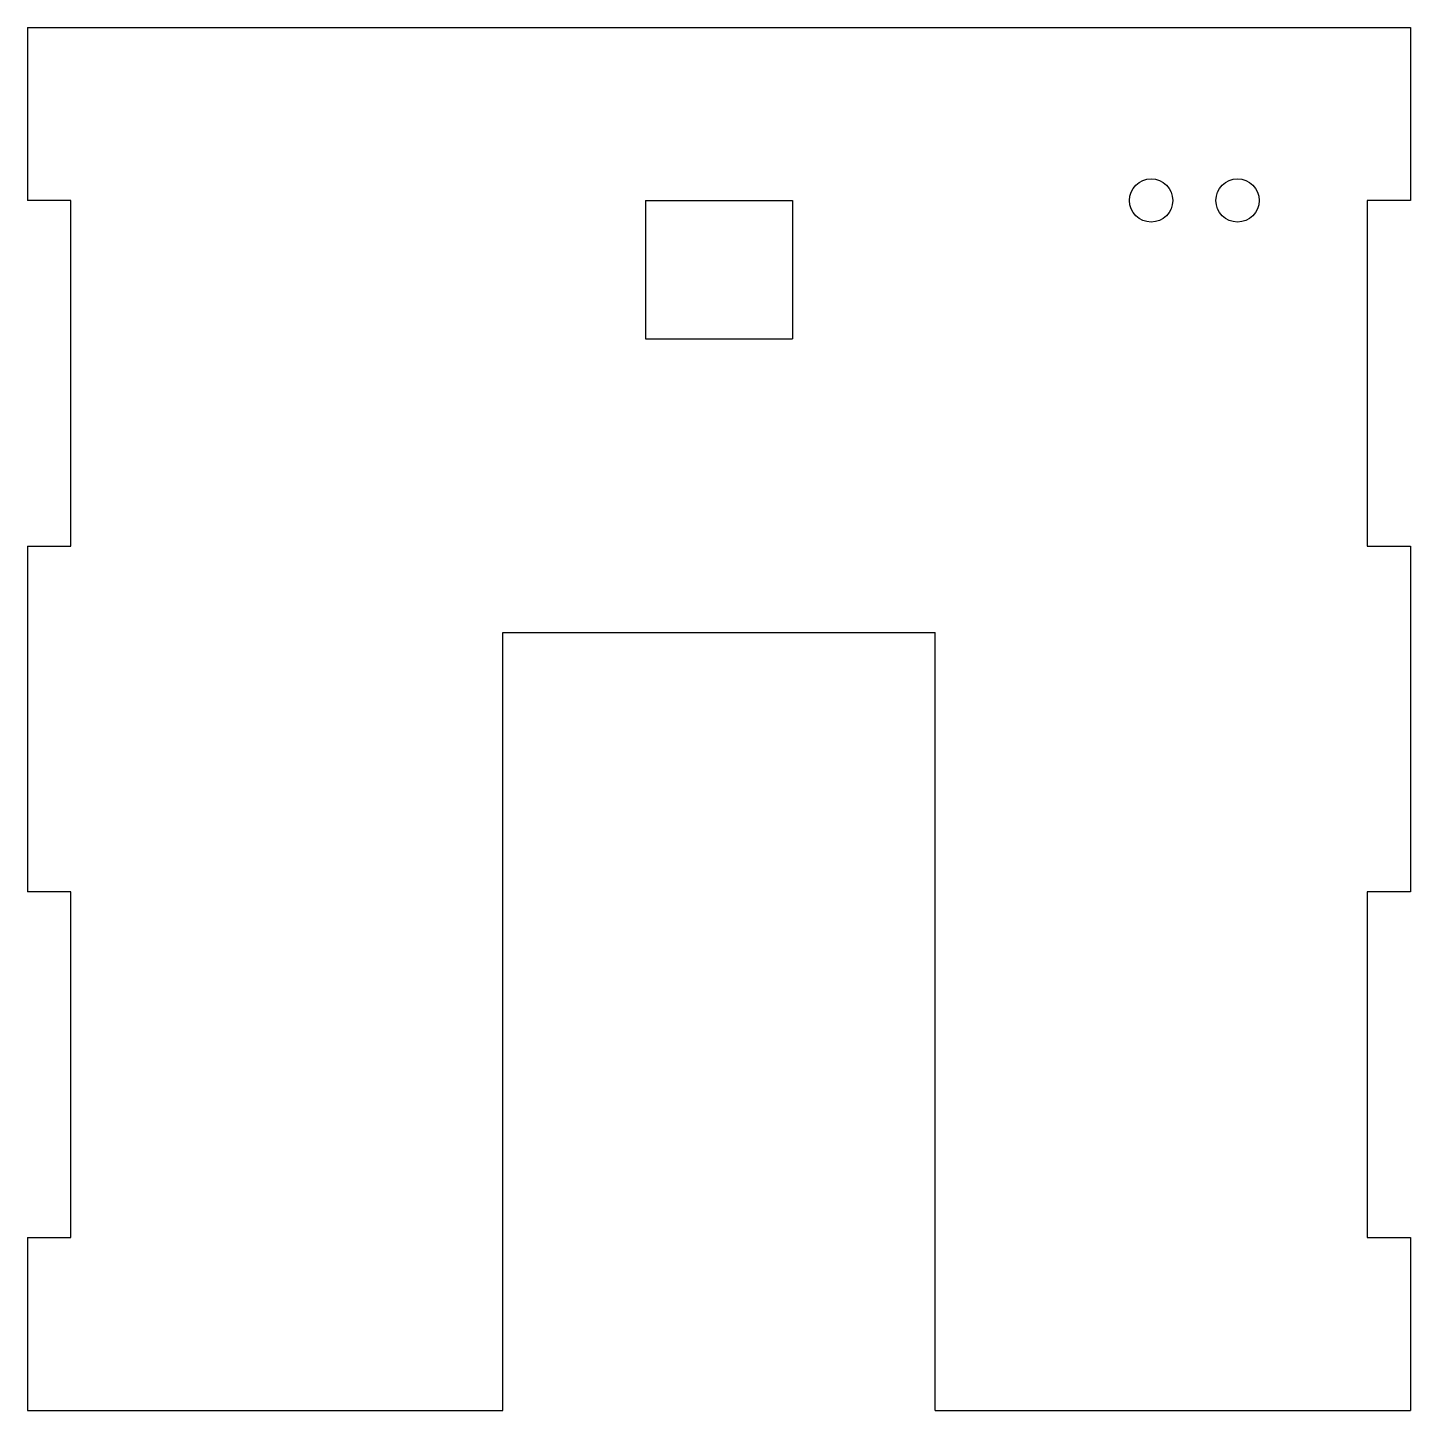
# Model space of a CAD drawing. Header units: millimetres. Extents: x 107.4 to 187.4, y 120.9 to 200.9.
import ezdxf

# ---------------------------------------------------------------- set-up
doc = ezdxf.new("R2010")
doc.units = ezdxf.units.MM

msp = doc.modelspace()

# ---------------------------------------------------------------- linework, layer by layer
at = {"color": 7, "linetype": 'Continuous', "lineweight": 25}
for p, q in [((107.404, 200.942), (107.404, 190.942)), ((107.404, 200.942), (187.404, 200.942)), ((187.404, 200.942), (187.404, 190.942)), ((109.904, 190.942), (107.404, 190.942)), ((109.904, 170.942), (109.904, 190.942)), ((143.154, 190.942), (143.154, 182.942)), ((143.154, 190.942), (151.654, 190.942)), ((151.654, 190.942), (151.654, 182.942)), ((184.904, 190.942), (184.904, 170.942)), ((187.404, 190.942), (184.904, 190.942)), ((143.154, 182.942), (151.654, 182.942)), ((107.404, 170.942), (109.904, 170.942)), ((107.404, 170.942), (107.404, 150.942)), ((184.904, 170.942), (187.404, 170.942)), ((187.404, 170.942), (187.404, 150.942)), ((134.904, 165.942), (159.904, 165.942)), ((134.904, 120.942), (134.904, 165.942)), ((159.904, 120.942), (159.904, 165.942)), ((109.904, 150.942), (107.404, 150.942)), ((109.904, 130.942), (109.904, 150.942)), ((187.404, 150.942), (184.904, 150.942)), ((184.904, 150.942), (184.904, 130.942)), ((107.404, 130.942), (109.904, 130.942)), ((107.404, 130.942), (107.404, 120.942)), ((184.904, 130.942), (187.404, 130.942)), ((187.404, 130.942), (187.404, 120.942)), ((107.404, 120.942), (134.904, 120.942)), ((159.904, 120.942), (187.404, 120.942))]:
    msp.add_line(p, q, dxfattribs=at)
for centre in [(172.404, 190.942), (177.404, 190.942)]:
    msp.add_circle(centre, 1.25, dxfattribs=at)

doc.saveas('drawing.dxf')
